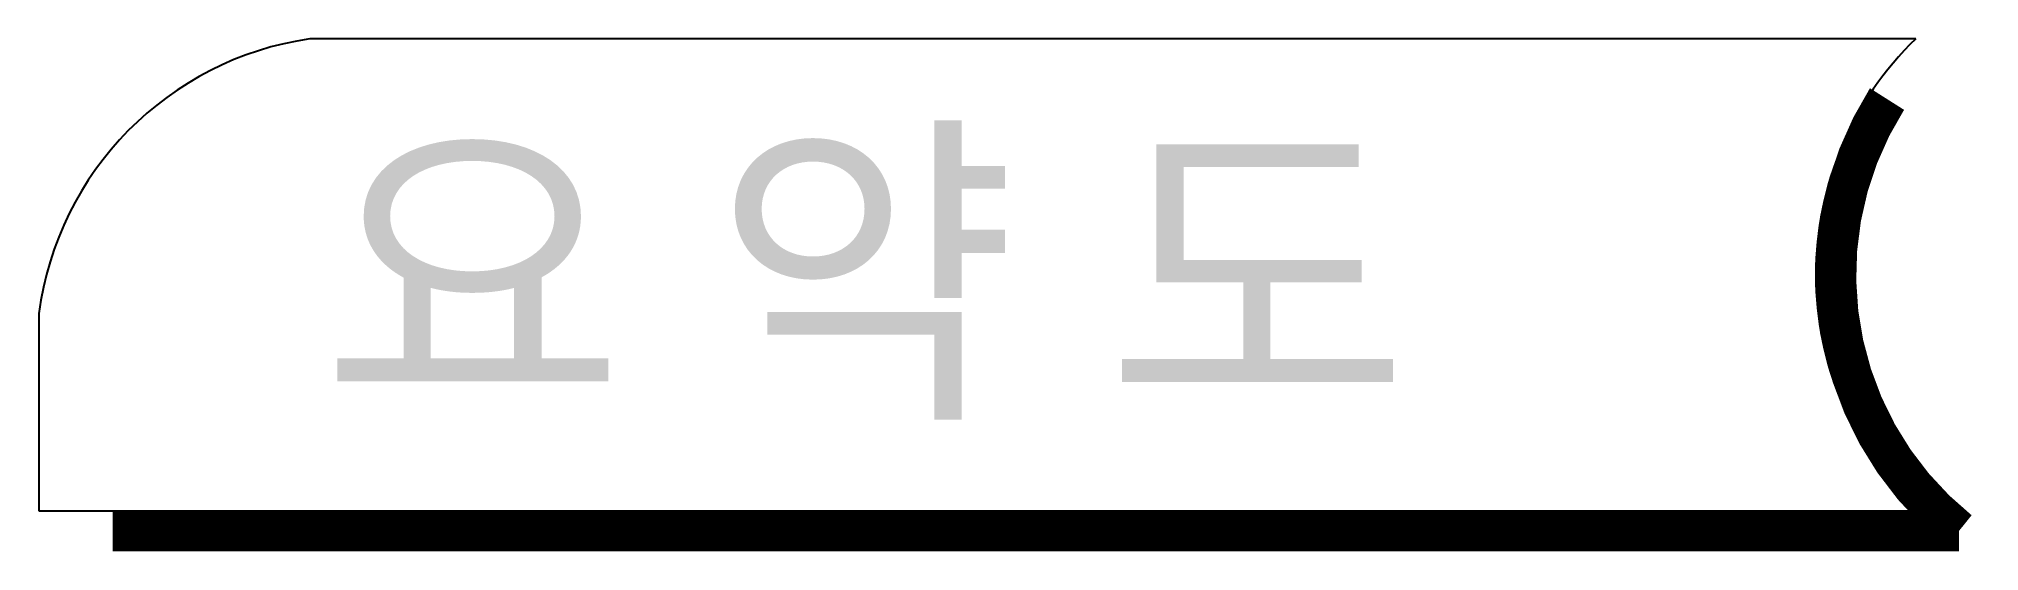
# Model space of a CAD drawing. Extents: x 0 to 48, y -0.5 to 12.2.
import ezdxf

# ---------------------------------------------------------------- set-up
doc = ezdxf.new("R2010")
doc.units = 0
doc.header["$LTSCALE"] = 1000
doc.layers.get('0').update_dxf_attribs({"linetype": 'CONTINUOUS'})
doc.layers.add('txt', color=7, linetype='CONTINUOUS')
doc.styles.add('주 TITLE', font='Gulim.ttf')

msp = doc.modelspace()

# ---------------------------------------------------------------- linework, layer by layer
for p, q in [((0, 5.384), (0, 0.5)), ((0, 0.5), (46.452, 0.5))]:
    msp.add_line(p, q)
msp.add_lwpolyline([(46.452, 12.179), (6.708, 12.179)])
at = {"const_width": 1}
msp.add_lwpolyline([(45.738, 10.689, 0.382149), (47.519, 0), (1.831, 0)], format="xyb", dxfattribs=at)
for centre, radius, start, end in [((7.851, 4.342), 7.92, 98.2943, 172.4371), ((52.1, 6.34), 8.124, 134.0469, 225.9531)]:
    msp.add_arc(centre, radius, start, end)

# ---------------------------------------------------------------- texts
at = {"layer": 'txt', "color": 6, "style": '주 TITLE'}
msp.add_text('요 약 도', height=6, dxfattribs=at).set_placement((6.976, 3.396))

doc.saveas('drawing.dxf')
